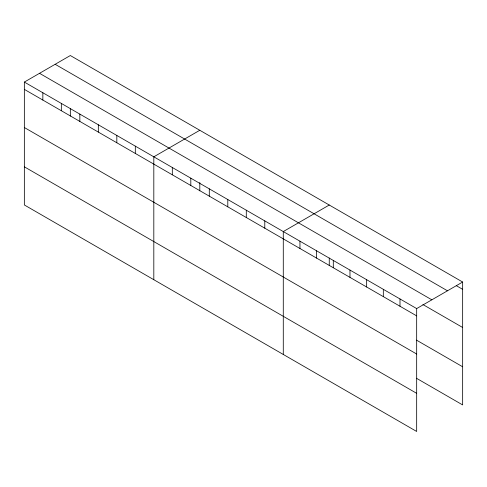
<?xml version="1.0" encoding="UTF-8"?>
<svg xmlns="http://www.w3.org/2000/svg" width="487" height="487" viewBox="0 0 487 487"><rect width="100%" height="100%" fill="white"/><g stroke="black" fill="none" stroke-linecap="round" stroke-linejoin="round"><path stroke-width="0.73" d="M24.35 82.072L416.671 308.581L416.671 431.47L24.35 204.966L24.35 82.072L70.329 55.53L462.65 282.034L462.65 404.928L416.476 378.265M199.798 130.273L153.813 156.82L153.813 279.715M329.261 205.021L283.282 231.569L283.282 354.457M416.671 308.581L462.65 282.034M456.24 285.632L462.65 289.333M55.159 64.29L447.474 290.794M39.526 73.312L431.841 299.822M422.893 304.527L462.65 327.477M24.35 89.377L416.671 315.88M416.476 340.121L462.65 366.778M24.35 127.521L416.671 354.025M24.35 166.822L416.671 393.326M399.997 298.951L399.997 306.256M383.324 289.327L383.324 296.626M366.65 279.702L366.65 287.001M349.976 270.072L349.976 277.377M333.303 260.448L333.303 267.747M329.261 258.025L329.261 265.585M316.629 250.823L316.629 258.122M299.955 241.193L299.955 248.498M264.788 220.891L264.788 228.19M246.294 210.214L246.294 217.512M227.794 199.536L227.794 206.835M209.3 188.853L209.3 196.158M199.798 182.522L199.798 190.837M190.807 178.175L190.807 185.48M172.313 167.498L172.313 174.803M135.319 146.143L135.319 153.442M116.825 135.465L116.825 142.764M98.331 124.788L98.331 132.087M79.838 114.11L79.838 121.409M70.329 108.534L70.329 116.089M61.338 103.433L61.338 110.732M42.844 92.755L42.844 100.054"/></g></svg>
